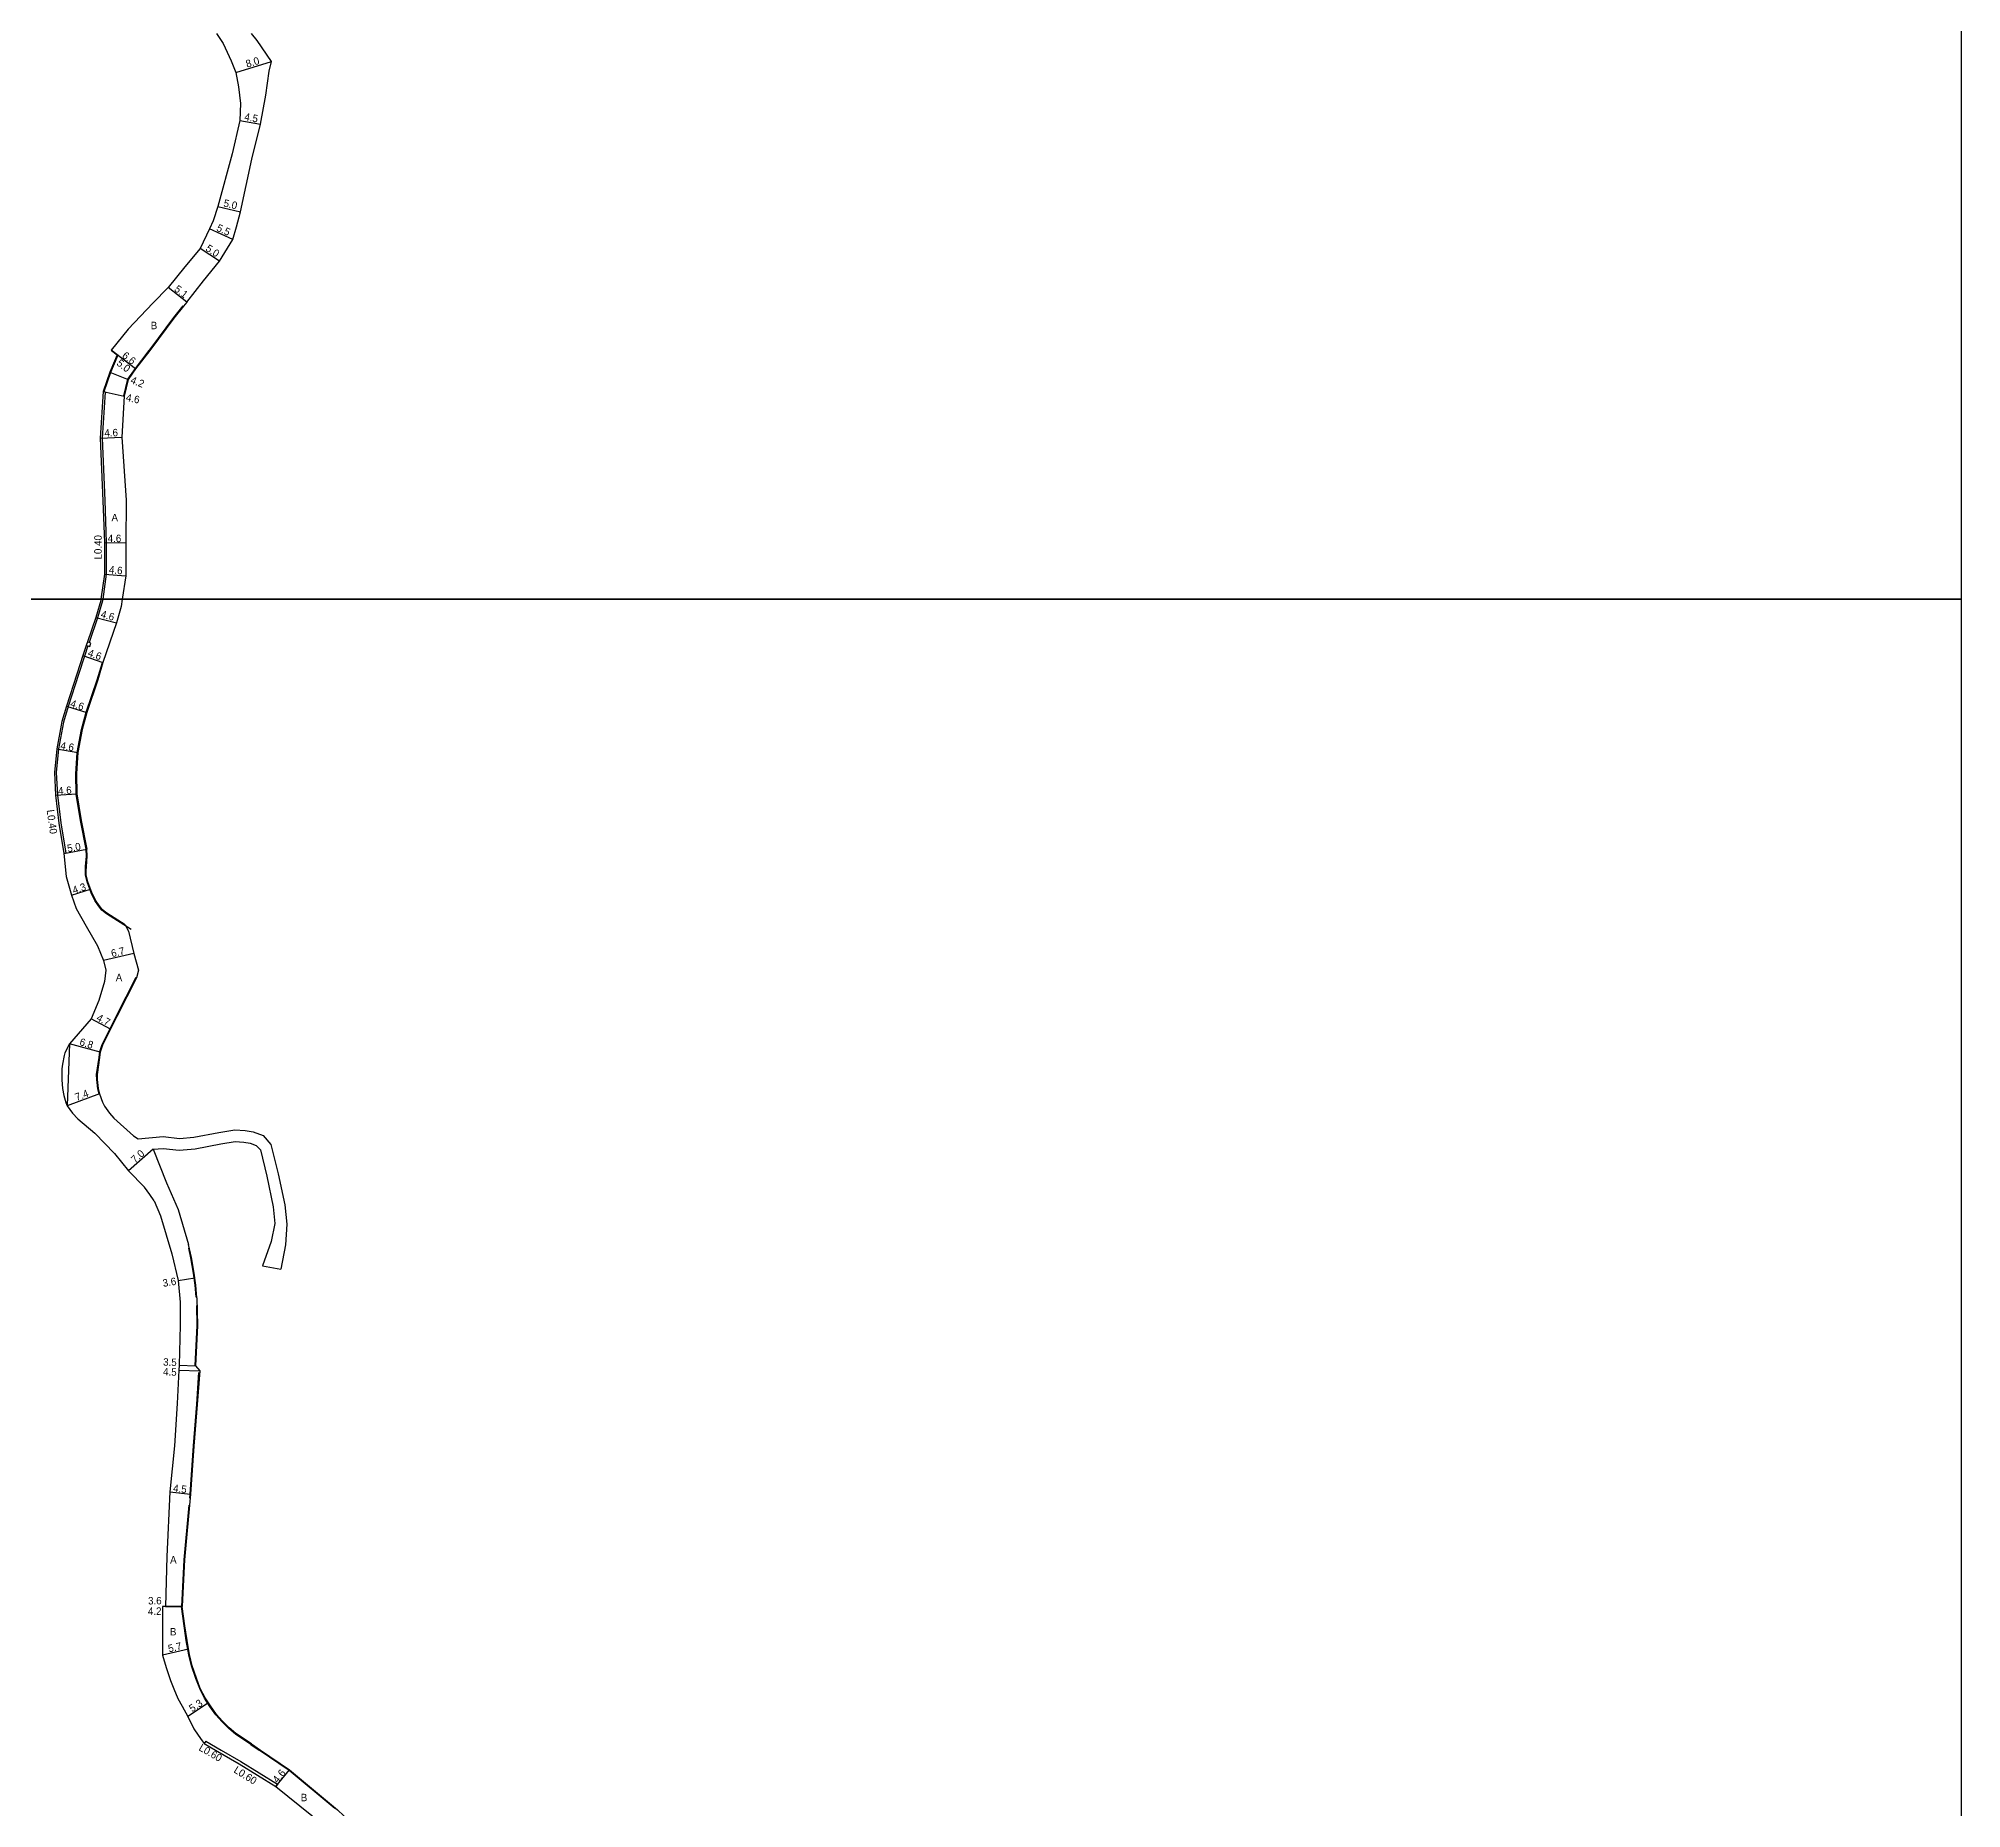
# Model space of a CAD drawing. Header units: metres. Extents: x -19200 to -16000, y -96000 to -93000.
# Drawn here: x -18812.4 to -18400, y -95659.2 to -95279.8 of the extents above; entities that cross this region are included whole.
import ezdxf

# ---------------------------------------------------------------- set-up
doc = ezdxf.new("R2010")
doc.units = ezdxf.units.M
doc.header["$LTSCALE"] = 2.5
for name, color, linetype in [('側溝・桝', 7, 'Continuous'), ('図郭', 7, 'Continuous'), ('幅員', 7, 'Continuous'), ('歩道・分離帯・安全施設', 7, 'Continuous'), ('舗装', 7, 'Continuous'), ('道路', 7, 'Continuous')]:
    doc.layers.add(name, color=color, linetype=linetype)
doc.styles.get("Standard").update_dxf_attribs({"font": ''})
doc.styles.get('Standard').set_extended_font_data('@MS PGothic')

msp = doc.modelspace()

# ---------------------------------------------------------------- linework, layer by layer
at = {"layer": '側溝・桝', "flags": 128}
for points in [[(-18798.06, -95355.6), (-18798.7, -95365.47), (-18798.12, -95378.86), (-18797.82, -95387.83), (-18797.83, -95394.62), (-18798.55, -95400)], [(-18798.06, -95355.6), (-18798.46, -95355.51)], [(-18798.55, -95400), (-18798.6, -95400.36), (-18799.7, -95404.02), (-18801.49, -95409.28)], [(-18801.74, -95410.03), (-18802.48, -95412.21), (-18803.78, -95416.17), (-18805.98, -95423.02), (-18806.99, -95426.33), (-18808.06, -95432.1), (-18808.55, -95437.14), (-18808.3, -95441.97), (-18807.58, -95447.93), (-18806.52, -95454.43)], [(-18806.52, -95454.43), (-18806.91, -95454.5)], [(-18776.48, -95644.8), (-18776.86, -95645.27)], [(-18776.48, -95644.8), (-18773.21, -95646.68)], [(-18773.21, -95646.68), (-18768.98, -95649.12), (-18761.11, -95654.01), (-18761.07, -95654.04)], [(-18761.07, -95654.04), (-18761.45, -95654.5)]]:
    msp.add_lwpolyline(points, dxfattribs=at)
msp.add_lwpolyline([(-18802.12, -95409.91), (-18801.74, -95410.03), (-18801.37, -95410.16), (-18801.11, -95409.4), (-18801.49, -95409.28), (-18801.87, -95409.15)], close=True, dxfattribs=at)
at = {"layer": '図郭'}
for points in [[(-19200, -95400), (-18400, -95400), (-18400, -94800), (-19200, -94800)], [(-19200, -96000), (-18400, -96000), (-18400, -95400), (-19200, -95400)]]:
    msp.add_lwpolyline(points, close=True, dxfattribs=at)
at = {"layer": '幅員', "flags": 128}
for points in [[(-18770.02, -95287.07), (-18762.37, -95284.74)], [(-18769.2, -95297.41), (-18764.77, -95298.2)], [(-18773.89, -95315.8), (-18769.02, -95316.93)], [(-18770.66, -95322.91), (-18775.66, -95320.62)], [(-18773.53, -95327.55), (-18777.7, -95324.79)], [(-18780.57, -95336.33), (-18784.56, -95333.2)], [(-18791.53, -95350.65), (-18796.76, -95346.62)], [(-18791.53, -95350.65), (-18795.49, -95347.6)], [(-18797.03, -95351.32), (-18793.13, -95352.87)], [(-18798.46, -95355.51), (-18793.96, -95356.47)], [(-18799.1, -95365.46), (-18794.51, -95365.27)], [(-18798.22, -95387.83), (-18793.62, -95387.9)], [(-18798.23, -95394.6), (-18793.65, -95395.01)], [(-18800.08, -95403.89), (-18795.64, -95405.09)], [(-18802.86, -95412.08), (-18798.52, -95413.6)], [(-18806.36, -95422.9), (-18801.97, -95424.27)], [(-18808.45, -95432.05), (-18803.93, -95432.89)], [(-18808.7, -95442), (-18804.11, -95441.75)], [(-18806.91, -95454.5), (-18801.99, -95453.6)], [(-18805.27, -95463.45), (-18801.17, -95462.14)], [(-18791.91, -95475.95), (-18798.44, -95477.42)], [(-18796.9, -95492.16), (-18801.06, -95489.97)], [(-18799.12, -95497.06), (-18805.69, -95495.33)], [(-18799.26, -95506.02), (-18806.21, -95508.58)], [(-18787.78, -95517.89), (-18793.02, -95522.54)], [(-18782.38, -95546.04), (-18778.83, -95545.44)], [(-18782.28, -95565.25), (-18777.78, -95565.42)], [(-18782.19, -95564.22), (-18778.69, -95564.35)], [(-18784.2, -95591.33), (-18779.73, -95591.83)], [(-18780.18, -95625.06), (-18785.74, -95626.32)], [(-18775.9, -95636.6), (-18780.32, -95639.51)], [(-18761.45, -95654.5), (-18758.52, -95650.96)]]:
    msp.add_lwpolyline(points, dxfattribs=at)
at = {"layer": '歩道・分離帯・安全施設', "flags": 128}
for points in [[(-18781.41, -95337.15), (-18783.42, -95339.65), (-18788.35, -95346.29), (-18788.66, -95346.69)], [(-18795.37, -95347.69), (-18796.89, -95351.37), (-18798.31, -95355.55)], [(-18788.66, -95346.69), (-18791.65, -95350.56), (-18793.27, -95352.81), (-18794.11, -95356.44)], [(-18792.46, -95470.78), (-18797.79, -95467.43), (-18798.74, -95466.67), (-18799.45, -95465.71), (-18800.26, -95464.55), (-18801.04, -95462.93), (-18801.91, -95460.61), (-18802.25, -95459.07), (-18802.3, -95458.27), (-18802.24, -95457.26), (-18802.06, -95455.05), (-18802.14, -95453.61), (-18803.35, -95447.44), (-18804.26, -95441.76), (-18804.36, -95437.45), (-18804.08, -95432.87), (-18803.11, -95427.91), (-18802.11, -95424.22), (-18799.77, -95417.25), (-18798.66, -95413.55)], [(-18791.47, -95481.11), (-18795.66, -95489.38), (-18798.79, -95495.55), (-18799.26, -95497.03), (-18799.43, -95498.23), (-18799.95, -95501.88)], [(-18805.69, -95495.33), (-18806.18, -95508.54)], [(-18799.95, -95501.88), (-18799.92, -95502.98), (-18799.67, -95504.94), (-18799.4, -95506.08)], [(-18778.55, -95549.58), (-18778.74, -95547.04), (-18779.12, -95544.47), (-18779.71, -95541.17), (-18780.14, -95539.13)], [(-18778.49, -95551.41), (-18778.38, -95555.66), (-18778.84, -95564.34)], [(-18778.05, -95565.74), (-18778.46, -95572.58), (-18779.2, -95581.51), (-18779.88, -95591.82), (-18779.96, -95592.71)], [(-18780.11, -95594.2), (-18781.22, -95605.91), (-18781.7, -95615.92)], [(-18766.79, -95645.48), (-18770.1, -95643.29), (-18771.55, -95642.04), (-18773.06, -95640.54), (-18774.32, -95639.12), (-18775.61, -95637.32), (-18776.72, -95635.59), (-18777.79, -95633.52), (-18778.63, -95631.33), (-18779.52, -95628.65), (-18780.12, -95626.26), (-18780.65, -95623.21), (-18781.09, -95620.08), (-18781.7, -95615.92)], [(-18766.79, -95645.48), (-18765.04, -95646.68)], [(-18748.84, -95659.22), (-18758.61, -95651.08), (-18765.04, -95646.68)]]:
    msp.add_lwpolyline(points, dxfattribs=at)
at = {"layer": '舗装', "flags": 128}
for points in [[(-18781.55, -95615.91), (-18785.75, -95615.94)], [(-18781.55, -95615.91), (-18785.15, -95615.93)]]:
    msp.add_lwpolyline(points, dxfattribs=at)
at = {"layer": '舗装'}
msp.add_lwpolyline([(-18785.15, -95615.93), (-18781.55, -95615.91)], dxfattribs=at)
at = {"layer": '道路'}
for points in [[(-18780.57, -95336.33), (-18776.99, -95331.77), (-18773.53, -95327.55), (-18770.66, -95322.91), (-18769.88, -95320.16), (-18769.02, -95316.93), (-18766.59, -95305.71), (-18764.77, -95298.2), (-18763.62, -95291.93), (-18762.9, -95286.83), (-18762.37, -95284.74), (-18765.48, -95280.23), (-18766.7, -95278.77)], [(-18778.39, -95549.72), (-18778.23, -95555.66), (-18778.69, -95564.35)]]:
    msp.add_lwpolyline(points, dxfattribs=at)
at = {"layer": '道路', "flags": 128}
for points in [[(-18774.15, -95278.76), (-18772.73, -95280.85)], [(-18772.73, -95280.85), (-18771.05, -95284.63), (-18770.02, -95287.07), (-18769.46, -95290.2), (-18769.03, -95293.77)], [(-18769.03, -95293.77), (-18769.2, -95297.41), (-18770.85, -95304.52), (-18773.89, -95315.8), (-18774.86, -95318.87), (-18775.66, -95320.62), (-18777.7, -95324.79), (-18781, -95328.77), (-18784.56, -95333.2), (-18787.83, -95336.56), (-18793.13, -95342.11), (-18796.76, -95346.62), (-18796.67, -95346.69)], [(-18780.57, -95336.33), (-18781.24, -95337.18), (-18783.31, -95339.74), (-18788.23, -95346.38), (-18788.47, -95346.69)], [(-18796.67, -95346.69), (-18795.49, -95347.6), (-18797.03, -95351.32), (-18798.46, -95355.51), (-18799.1, -95365.46), (-18798.52, -95378.88), (-18798.22, -95387.83), (-18798.23, -95394.6), (-18798.95, -95400)], [(-18788.47, -95346.69), (-18791.53, -95350.65), (-18793.13, -95352.87), (-18793.96, -95356.47), (-18794.51, -95365.27), (-18793.52, -95378.78), (-18793.62, -95387.9), (-18793.65, -95395.01), (-18794.4, -95400)], [(-18798.95, -95400), (-18798.99, -95400.28), (-18800.08, -95403.89), (-18801.87, -95409.15), (-18802.12, -95409.91), (-18802.86, -95412.08), (-18804.16, -95416.05), (-18806.36, -95422.9), (-18807.38, -95426.23), (-18808.45, -95432.05), (-18808.95, -95437.13), (-18808.7, -95442), (-18807.98, -95447.98), (-18806.91, -95454.5), (-18806.41, -95459.47), (-18805.27, -95463.45), (-18804.27, -95466.28), (-18802.1, -95470.06), (-18799.7, -95474.32), (-18798.44, -95477.42), (-18797.92, -95479.49), (-18798.2, -95481.97), (-18799.43, -95486.03), (-18801.06, -95489.97), (-18805.69, -95495.33), (-18806.69, -95497.23), (-18806.85, -95497.8), (-18807.2, -95499.69), (-18807.31, -95500.68), (-18807.35, -95502.99), (-18807.17, -95504.85), (-18806.92, -95506.38), (-18806.51, -95507.88), (-18806.21, -95508.58), (-18805.03, -95510.19), (-18803.94, -95511.38), (-18800.3, -95514.48), (-18796.04, -95518.84), (-18793.02, -95522.54), (-18789.6, -95526.01)], [(-18794.4, -95400), (-18794.63, -95401.53), (-18795.64, -95405.09), (-18798.52, -95413.6), (-18799.63, -95417.29), (-18801.97, -95424.27), (-18802.96, -95427.94), (-18803.93, -95432.89), (-18804.21, -95437.45), (-18804.11, -95441.75), (-18803.2, -95447.41), (-18801.99, -95453.6)], [(-18793.79, -95469.77), (-18797.7, -95467.3), (-18798.63, -95466.57), (-18799.33, -95465.62), (-18800.13, -95464.48), (-18800.9, -95462.87), (-18801.76, -95460.57), (-18802.1, -95459.05), (-18802.15, -95458.27), (-18802.09, -95457.27), (-18801.91, -95455.05), (-18801.99, -95453.6)], [(-18793.79, -95469.77), (-18793.05, -95471.19), (-18791.91, -95475.95), (-18790.88, -95479.55), (-18791.33, -95481.17)], [(-18791.33, -95481.17), (-18795.52, -95489.45), (-18798.65, -95495.6), (-18799.12, -95497.06), (-18799.28, -95498.25), (-18799.8, -95501.88)], [(-18799.8, -95501.88), (-18799.77, -95502.97), (-18799.52, -95504.91), (-18799.26, -95506.02), (-18798.61, -95507.82), (-18798.17, -95508.66), (-18797.1, -95510.17), (-18796.19, -95511.21), (-18792, -95515.06), (-18790.99, -95515.64)], [(-18790.99, -95515.64), (-18785.59, -95515.2), (-18782.14, -95515.59), (-18779.06, -95515.31), (-18773.69, -95514.31), (-18770.28, -95513.75), (-18768.04, -95513.87), (-18766.29, -95514.17), (-18764.19, -95514.97), (-18762.5, -95516.85), (-18760.94, -95523.14), (-18759.55, -95529.85), (-18759.11, -95533.95), (-18759.4, -95538.39), (-18760.4, -95543.61)], [(-18787.78, -95517.89), (-18785.62, -95517.71), (-18782.17, -95518.11), (-18778.72, -95517.79), (-18773.27, -95516.77), (-18770.15, -95516.26), (-18768.32, -95516.36), (-18766.95, -95516.6), (-18765.64, -95517.09), (-18764.78, -95518.05), (-18763.38, -95523.69), (-18762.02, -95530.24), (-18761.64, -95533.81), (-18762.48, -95537.67), (-18764.34, -95542.91)], [(-18787.78, -95517.89), (-18784.89, -95525.1), (-18782.41, -95530.82), (-18780.17, -95538.3)], [(-18787.58, -95528.95), (-18788.51, -95527.59), (-18789.6, -95526.01)], [(-18787.58, -95528.95), (-18786.17, -95532.19), (-18783.75, -95540.29), (-18782.38, -95546.04), (-18781.94, -95550.66), (-18781.94, -95555.59), (-18782.19, -95564.22), (-18782.28, -95565.25), (-18782.63, -95572.41), (-18783.22, -95581.47), (-18784.2, -95591.33), (-18784.81, -95605.19), (-18785.15, -95615.93), (-18785.75, -95615.94), (-18785.74, -95626.32), (-18785, -95628.99), (-18784.06, -95631.79), (-18783.32, -95633.58), (-18782.5, -95635.63), (-18781.57, -95637.31), (-18780.32, -95639.51), (-18779.01, -95642.11), (-18778.12, -95643.51), (-18777.25, -95644.72), (-18776.86, -95645.27), (-18774.41, -95646.68)], [(-18778.39, -95549.72), (-18778.59, -95547.03), (-18778.97, -95544.45), (-18779.56, -95541.14), (-18780.17, -95538.3)], [(-18764.34, -95542.91), (-18760.4, -95543.61)], [(-18777.78, -95565.42), (-18778.31, -95572.59), (-18779.05, -95581.52), (-18779.73, -95591.83), (-18781.07, -95605.92), (-18781.55, -95615.91)], [(-18778.69, -95564.35), (-18777.78, -95565.42)], [(-18766.71, -95645.36), (-18770.01, -95643.17), (-18771.45, -95641.93), (-18772.95, -95640.44), (-18774.21, -95639.03), (-18775.49, -95637.23), (-18776.59, -95635.51), (-18777.65, -95633.46), (-18778.49, -95631.28), (-18779.37, -95628.6), (-18779.98, -95626.22), (-18780.5, -95623.18), (-18780.94, -95620.06), (-18781.55, -95615.91)], [(-18766.71, -95645.36), (-18764.77, -95646.68)], [(-18774.41, -95646.68), (-18769.29, -95649.64), (-18761.45, -95654.5), (-18751.2, -95662.78)], [(-18764.77, -95646.68), (-18758.52, -95650.96), (-18748.27, -95659.49), (-18742.82, -95664.67), (-18741.77, -95665.39), (-18741.58, -95665.5), (-18740.77, -95665.93), (-18738.92, -95666.54), (-18734.88, -95667.72), (-18727.72, -95667.92), (-18718.98, -95668.2), (-18713.49, -95673.15), (-18704.36, -95681.66), (-18698.41, -95687.08), (-18693.21, -95689.54), (-18686.82, -95691.86), (-18683.11, -95692.82), (-18682.42, -95694.72)]]:
    msp.add_lwpolyline(points, dxfattribs=at)

# ---------------------------------------------------------------- texts
at = {"layer": '側溝・桝'}
for s, rotation, p in [('L0.40', 89.9371, (-18798.8, -95391.49)), ('L0.40', 277.8277, (-18810.6, -95445.22)), ('L0.60', 330.0127, (-18778.13, -95646.65)), ('L0.60', 328.157, (-18770.63, -95651.38))]:
    msp.add_text(s, height=1.6, rotation=rotation, dxfattribs=at).set_placement(p)
at = {"layer": '幅員'}
for s, rotation, p in [('8.0', 16.9681, (-18767.62, -95286.08)), ('4.5', 349.871, (-18768.3, -95297.32)), ('5.0', 346.8871, (-18772.78, -95315.8)), ('5.5', 335.4759, (-18774.33, -95320.96)), ('5.0', 326.4995, (-18776.66, -95325.18)), ('5.1', 321.8894, (-18783.38, -95333.8)), ('5.0', 322.3128, (-18795.74, -95349.69)), ('6.6', 322.3128, (-18794.58, -95348.07)), ('4.2', 338.3226, (-18792.77, -95353.63)), ('4.6', 348.0054, (-18793.7, -95357.47)), ('4.6', 2.4688, (-18798.19, -95365.18)), ('4.6', 359.2034, (-18797.52, -95387.74)), ('4.6', 354.8942, (-18797.29, -95394.43)), ('4.6', 344.9812, (-18799.13, -95403.89)), ('4.6', 340.7128, (-18801.91, -95412.15)), ('4.6', 342.7722, (-18805.66, -95423.02)), ('4.6', 349.4434, (-18807.75, -95432.08)), ('4.6', 3.2222, (-18808.11, -95441.87)), ('5.0', 10.3812, (-18806.04, -95454.24)), ('4.3', 17.7279, (-18804.78, -95463.19)), ('6.7', 12.6877, (-18796.59, -95476.74)), ('4.7', 332.1025, (-18800.07, -95490.2)), ('6.8', 342.819, (-18803.68, -95495.54)), ('7.4', 20.2023, (-18804.17, -95507.57)), ('7.0', 41.6335, (-18791.64, -95520.99)), ('3.6', 9.5282, (-18785.58, -95547.42)), ('3.5', 357.8058, (-18785.65, -95564.28)), ('4.5', 357.8058, (-18785.66, -95566.36)), ('4.5', 353.6407, (-18783.55, -95591.31)), ('4.2', 0.4242, (-18788.88, -95617.72)), ('3.6', 0.4242, (-18788.85, -95615.48)), ('5.7', 12.7985, (-18784.36, -95625.76)), ('5.3', 33.3949, (-18779.41, -95638.62)), ('4.6', 50.3869, (-18761.08, -95653.9))]:
    msp.add_text(s, height=1.6, rotation=rotation, dxfattribs=at).set_placement(p)
at = {"layer": '舗装'}
for s, p in [('B', (-18788.29, -95342.13)), ('A', (-18796.7, -95383.3)), ('A', (-18795.78, -95481.9)), ('A', (-18784.13, -95606.7)), ('B', (-18784.17, -95622.13)), ('B', (-18756.11, -95657.66))]:
    msp.add_text(s, height=1.6, dxfattribs=at).set_placement(p)

doc.saveas('drawing.dxf')
